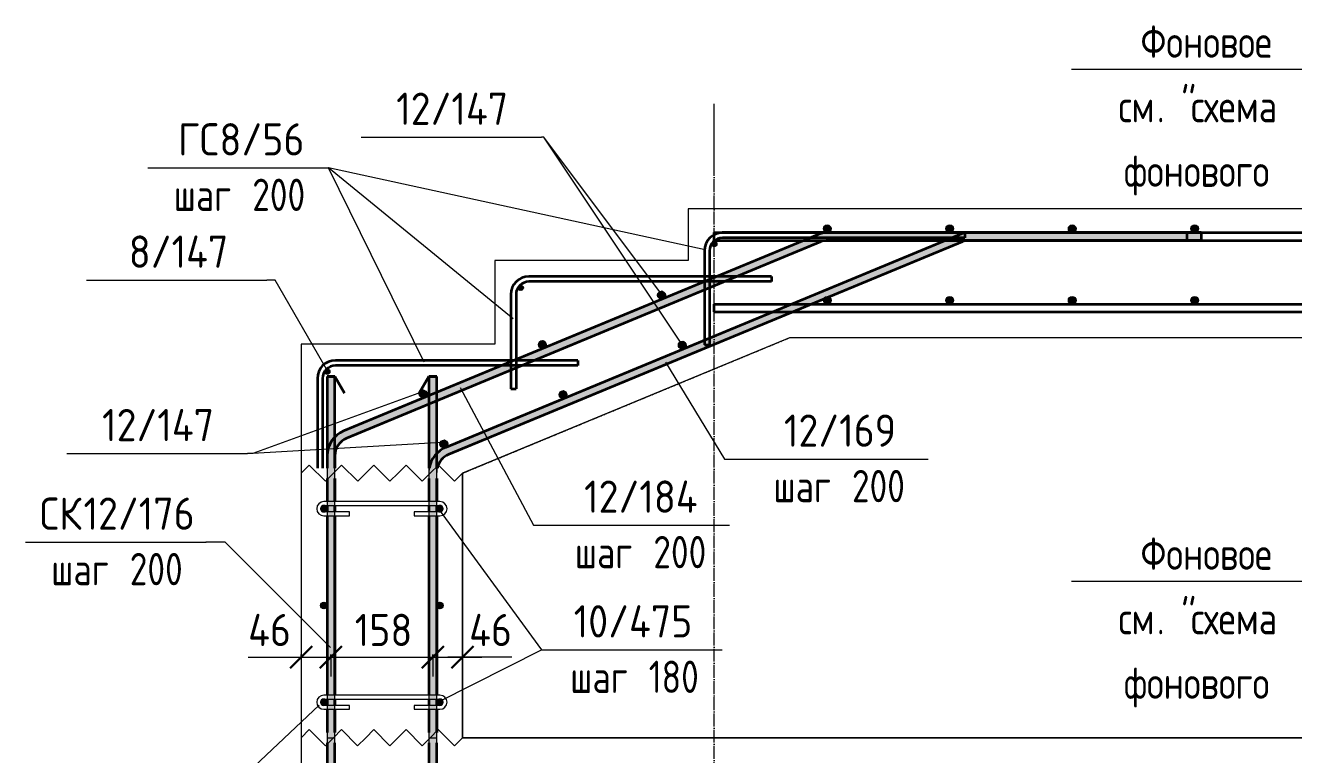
# Model space of a CAD drawing. Header units: millimetres. Extents: x 677 to 38046, y -1785 to 52249.
# Drawn here: x 17459 to 19425, y -916 to 214 of the extents above; entities that cross this region are included whole.
import ezdxf

# ---------------------------------------------------------------- set-up
doc = ezdxf.new("R2010")
doc.units = ezdxf.units.MM
doc.linetypes.add('01 Штриховая _2 мм_', pattern=[3, 2, -1])
doc.linetypes.add('02 Штрихпунктирная _20 мм_', pattern=[25, 20, -2.5, 0, -2.5])
for name, color, linetype, lineweight in [('AA_Dim', 7, 'Continuous', 9), ('AA_Dim-20', 7, 'Continuous', 9), ('AA_Linii', 7, 'Continuous', 9), ('AA_Oformlenie', 7, 'Continuous', 9), ('AA_Vinoska', 7, 'Continuous', 9), ('AF_Lestnica', 7, '01 Штриховая _2 мм_', 9), ('AF_Perekritie', 7, 'Continuous', 60), ('AF_Perekritie_Опалубка', 253, 'Continuous', 20), ('AF_Stena_Опалубка', 253, 'Continuous', 20), ('KR_Armatura', 7, 'Continuous', 20), ('KR_Armatura_Tonkie', 7, 'Continuous', 20), ('KR_Fundament', 7, 'Continuous', 20), ('Оси', 7, 'Continuous', 9)]:
    doc.layers.add(name, color=color, linetype=linetype, lineweight=lineweight)
doc.styles.add('GOST Common', font='GOST_Common.ttf', dxfattribs={"width": 0.85, "height": 50})
doc.styles.add('ISOCPEUR_5', font='isocpeur.TTF', dxfattribs={"width": 0.9, "height": 50})
doc.styles.add('ISOCPEUR_6', font='isocpeur.TTF', dxfattribs={"width": 0.8, "height": 50})
doc.dimstyles.new('00_Точн_3_знака__прозр__2', dxfattribs={"dimscale": 304.8, "dimtxt": 50.137748, "dimasz": 0.111549, "dimexe": 0.098425, "dimexo": 0.065617, "dimgap": 0.006562, "dimtad": 1, "dimdec": 3, "dimrnd": 0.001, "dimdsep": 46, "dimtxsty": 'ISOCPEUR_5', "dimblk1": 'OBLIQUE', "dimblk2": 'OBLIQUE', "dimsah": 1, "dimcen": 0.09, "dimdle": 0.098425, "dimazin": 0, "dimtfac": 1, "dimtdec": 4, "dimtix": 1, "dimtmove": 0, "dimatfit": 3, "dimfxl": 1, "dimtvp": 1, "dimtolj": 1, "dimtzin": 0, "dimlwd": 18, "dimlwe": 18, "dimarcsym": 2})
doc.dimstyles.new('00_Точн_3_знака__прозр__3', dxfattribs={"dimscale": 304.8, "dimtxt": 50.137748, "dimasz": 0.111549, "dimexe": 0.098425, "dimexo": 0.065617, "dimgap": 0.006562, "dimtad": 1, "dimdec": 3, "dimrnd": 0.001, "dimdsep": 46, "dimtxsty": 'ISOCPEUR_5', "dimblk1": 'OBLIQUE', "dimblk2": 'OBLIQUE', "dimsah": 1, "dimcen": 0.09, "dimdle": 0.098425, "dimazin": 0, "dimtfac": 1, "dimtdec": 4, "dimtix": 1, "dimtmove": 1, "dimatfit": 3, "dimfxl": 1, "dimtvp": 1, "dimtolj": 1, "dimtzin": 0, "dimlwd": 18, "dimlwe": 18, "dimarcsym": 2})

# ---------------------------------------------------------------- blocks, each defined once
blk = doc.blocks.new('Лестницы 1 - Лестницы 1-3665533-Сечение 5')
at = {"layer": 'AF_Lestnica', "lineweight": 20}
for p, q in [((2960.1, -150), (2660.1, -150)), ((2660.1, -150), (2660.1, -280)), ((2610.1, -480), (3117, -270)), ((2360.1, -280), (2360.1, -480)), ((2660.1, -280), (2360.1, -280))]:
    blk.add_line(p, q, dxfattribs=at)
blk = doc.blocks.new('Грунт - Грунт-3689481-Сечение 5')
at = {"layer": 'AF_Perekritie', "lineweight": 20}
for p, q in [((3117, -270), (2610.1, -480)), ((5510.1, -270), (3117, -270)), ((2610.1, -480), (2610.1, -890)), ((2610.1, -890), (5510.1, -890))]:
    blk.add_line(p, q, dxfattribs=at)
blk = doc.blocks.new('351_Ряд стержней П переменный шаг _НесАрм_РабПлоск_ - Тип 1-3832889-Сечение 5')
at = {"layer": 'KR_Armatura_Tonkie', "lineweight": 35}
for p, q in [((2400.1, -330), (2400.1, -472)), ((2412.1, -330), (2400.1, -330)), ((2400.1, -330), (2412.1, -330)), ((2412.1, -424.2), (2412.1, -330)), ((2412.1, -330), (2427.1, -356)), ((2558.1, -330), (2543.1, -356)), ((2558.1, -330), (2558.1, -359.7)), ((2558.1, -330), (2570.1, -330)), ((2570.1, -330), (2558.1, -330)), ((2570.1, -354.8), (2570.1, -330)), ((2558.1, -359.7), (2558.1, -372.7)), ((2558.1, -372.7), (2558.1, -472)), ((2570.1, -367.8), (2570.1, -354.8)), ((2570.1, -449.7), (2570.1, -367.8)), ((2412.1, -453.3), (2412.1, -424.2)), ((2570.1, -472), (2570.1, -449.7)), ((2412.1, -472), (2412.1, -453.3)), ((2400.1, -488), (2400.1, -524)), ((2412.1, -524), (2412.1, -488)), ((2558.1, -488), (2558.1, -524)), ((2570.1, -524), (2570.1, -488)), ((2400.1, -530), (2400.1, -540)), ((2412.1, -540), (2412.1, -530)), ((2558.1, -530), (2558.1, -540)), ((2570.1, -540), (2570.1, -530)), ((2400.1, -546), (2400.1, -824)), ((2412.1, -824), (2412.1, -546)), ((2558.1, -546), (2558.1, -824)), ((2570.1, -824), (2570.1, -546)), ((2400.1, -830), (2400.1, -840)), ((2412.1, -840), (2412.1, -830)), ((2558.1, -830), (2558.1, -840)), ((2570.1, -840), (2570.1, -830)), ((2400.1, -846), (2400.1, -882)), ((2412.1, -882), (2412.1, -846)), ((2558.1, -846), (2558.1, -882)), ((2570.1, -882), (2570.1, -846)), ((2400.1, -898), (2400.1, -1108)), ((2412.1, -942), (2412.1, -898)), ((2558.1, -898), (2558.1, -942)), ((2570.1, -942), (2570.1, -898)), ((2412.1, -954), (2412.1, -942)), ((2558.1, -942), (2558.1, -954)), ((2570.1, -954), (2570.1, -942)), ((2412.1, -1108), (2412.1, -954)), ((2558.1, -954), (2558.1, -1108)), ((2570.1, -1108), (2570.1, -954)), ((2528.1, -1138), (2442.1, -1138)), ((2442.1, -1150), (2528.1, -1150))]:
    blk.add_line(p, q, dxfattribs=at)
at = {"layer": 'KR_Armatura_Tonkie', "lineweight": 35, "flags": 128}
for points in [[(2400.1, -1108), (2402, -1120.7), (2407.7, -1132.2), (2413.3, -1138)], [(2442.1, -1138), (2431.4, -1136), (2422.1, -1130.4), (2415.5, -1121.9), (2412.3, -1111.5), (2412.1, -1108)], [(2558.1, -1108), (2556.1, -1118.7), (2550.5, -1127.9), (2542, -1134.6), (2531.6, -1137.8), (2528.1, -1138)], [(2556.7, -1138), (2561.5, -1133.4), (2567.6, -1122.1), (2570, -1109.5), (2570.1, -1108)], [(2413.3, -1138), (2416.6, -1141.4), (2427.9, -1147.5), (2440.5, -1150), (2442.1, -1150)], [(2528.1, -1150), (2540.7, -1148), (2552.3, -1142.3), (2556.7, -1138)]]:
    blk.add_lwpolyline(points, dxfattribs=at)
blk = doc.blocks.new('079_Шпилька _ЭлУзла_ - d8 А240-3827634-Сечение 5')
at = {"layer": 'AA_Oformlenie'}
for p, q in [((2575.1, -824), (2395.1, -824)), ((2395.1, -830), (2575.1, -830)), ((2435.1, -840), (2395.1, -840)), ((2435.1, -846), (2435.1, -840)), ((2575.1, -840), (2535.1, -840)), ((2535.1, -840), (2535.1, -846)), ((2395.1, -846), (2435.1, -846)), ((2535.1, -846), (2575.1, -846))]:
    blk.add_line(p, q, dxfattribs=at)
for centre, radius, start, end in [((2395.1, -835), 11, 90, 270), ((2575.1, -835), 11, 270, 90), ((2395.1, -835), 5, 90, 270), ((2575.1, -835), 5, 270, 90)]:
    blk.add_arc(centre, radius, start, end, dxfattribs=at)
blk = doc.blocks.new('079_Шпилька _ЭлУзла_ - d8 А240-V2-Сечение 5')
at = {"layer": 'AA_Oformlenie'}
for p, q in [((2575.1, -524), (2395.1, -524)), ((2395.1, -530), (2575.1, -530)), ((2435.1, -540), (2395.1, -540)), ((2395.1, -546), (2435.1, -546)), ((2435.1, -546), (2435.1, -540)), ((2575.1, -540), (2535.1, -540)), ((2535.1, -540), (2535.1, -546)), ((2535.1, -546), (2575.1, -546))]:
    blk.add_line(p, q, dxfattribs=at)
for centre, radius, start, end in [((2395.1, -535), 11, 90, 270), ((2395.1, -535), 5, 90, 270), ((2575.1, -535), 11, 270, 90), ((2575.1, -535), 5, 270, 90)]:
    blk.add_arc(centre, radius, start, end, dxfattribs=at)
blk = doc.blocks.new('Последовательность узлов - 3мм масшт20 маскировка-904226-Сечение 5')
at = {"layer": 'AA_Oformlenie'}
for p, q in [((2360.1, -480), (2372.6, -467.5)), ((2397.6, -492.5), (2372.6, -467.5)), ((2410.1, -480), (2422.6, -467.5)), ((2447.6, -492.5), (2422.6, -467.5)), ((2460.1, -480), (2472.6, -467.5)), ((2497.6, -492.5), (2472.6, -467.5)), ((2510.1, -480), (2522.6, -467.5)), ((2547.6, -492.5), (2522.6, -467.5)), ((2560.1, -480), (2572.6, -467.5)), ((2597.6, -492.5), (2572.6, -467.5)), ((2410.1, -480), (2397.6, -492.5)), ((2460.1, -480), (2447.6, -492.5)), ((2510.1, -480), (2497.6, -492.5)), ((2560.1, -480), (2547.6, -492.5)), ((2610.1, -480), (2597.6, -492.5))]:
    blk.add_line(p, q, dxfattribs=at)
blk = doc.blocks.new('042_М_Арматуры - Диам длина поз _ Шаг-2260295-Сечение 5')
at = {"layer": 'AA_Vinoska'}
blk.add_line((2122.3, -6.4), (2402.3, -6.4), dxfattribs=at)
blk = doc.blocks.new('DIMBLOCK79-Сечение 5')
at = {"layer": 'AA_Dim-20', "lineweight": 18}
for p, q in [((17803.9, -765.1), (17890.1, -765.1)), ((17856.3, -765.1), (17932.3, -765.1)), ((17886.3, -761.1), (17886.3, -795.1)), ((17886.3, -765.1), (17886.3, -761.1)), ((17890.1, -765.1), (17909.3, -765.1)), ((17932.3, -761.1), (17932.3, -795.1)), ((17932.3, -765.1), (17932.3, -761.1))]:
    blk.add_line(p, q, dxfattribs=at)
at = {"layer": 'AA_Dim-20', "lineweight": 30}
for p, q in [((17886.3, -765.1), (17869.3, -782.1)), ((17886.3, -765.1), (17903.3, -748.1)), ((17932.3, -765.1), (17915.3, -782.1)), ((17932.3, -765.1), (17949.3, -748.1))]:
    blk.add_line(p, q, dxfattribs=at)
at = {"layer": 'AA_Dim-20', "color": 0, "lineweight": 18, "insert": (17803.9, -698), "char_height": 50, "width": 79.464, "attachment_point": 1, "line_spacing_factor": 1.135194, "style": 'ISOCPEUR_5'}
blk.add_mtext('46', dxfattribs=at)
blk = doc.blocks.new('_Oblique')
at = {"color": 0, "linetype": 'ByBlock', "lineweight": -2}
blk.add_line((-0.5, -0.5), (0.5, 0.5), dxfattribs=at)
blk = doc.blocks.new('DIMBLOCK80-Сечение 5')
at = {"layer": 'AA_Dim-20', "lineweight": 30}
for p, q in [((17932.3, -765.1), (17915.3, -782.1)), ((17932.3, -765.1), (17949.3, -748.1)), ((18090.3, -765.1), (18073.3, -782.1)), ((18090.3, -765.1), (18107.3, -748.1))]:
    blk.add_line(p, q, dxfattribs=at)
at = {"layer": 'AA_Dim-20', "lineweight": 18}
for p, q in [((17932.3, -761.1), (17932.3, -795.1)), ((17932.3, -765.1), (17932.3, -761.1)), ((17932.3, -765.1), (18090.3, -765.1)), ((18090.3, -761.1), (18090.3, -795.1)), ((18090.3, -765.1), (18090.3, -761.1))]:
    blk.add_line(p, q, dxfattribs=at)
at = {"layer": 'AA_Dim-20', "color": 0, "lineweight": 18, "insert": (17969.2, -698), "char_height": 50, "width": 101.032, "attachment_point": 1, "line_spacing_factor": 1.135194, "style": 'ISOCPEUR_5'}
blk.add_mtext('158', dxfattribs=at)
blk = doc.blocks.new('DIMBLOCK81-Сечение 5')
at = {"layer": 'AA_Dim-20', "lineweight": 30}
for p, q in [((18090.3, -765.1), (18073.3, -782.1)), ((18090.3, -765.1), (18107.3, -748.1)), ((18136.3, -765.1), (18119.3, -782.1)), ((18136.3, -765.1), (18153.3, -748.1))]:
    blk.add_line(p, q, dxfattribs=at)
at = {"layer": 'AA_Dim-20', "lineweight": 18}
for p, q in [((18090.3, -761.1), (18090.3, -795.1)), ((18090.3, -765.1), (18090.3, -761.1)), ((18090.3, -765.1), (18166.3, -765.1)), ((18126.5, -765.1), (18113.3, -765.1)), ((18212.7, -765.1), (18126.5, -765.1)), ((18136.3, -761.1), (18136.3, -795.1)), ((18136.3, -765.1), (18136.3, -761.1))]:
    blk.add_line(p, q, dxfattribs=at)
at = {"layer": 'AA_Dim-20', "color": 0, "lineweight": 18, "insert": (18146.5, -698), "char_height": 50, "width": 79.464, "attachment_point": 1, "line_spacing_factor": 1.135194, "style": 'ISOCPEUR_5'}
blk.add_mtext('46', dxfattribs=at)
blk = doc.blocks.new('010_Текст с выноской - Текст 3 строки-3864991-Сечение 5')
at = {"layer": 'AA_Vinoska'}
blk.add_line((3554, 146.4), (4354, 146.4), dxfattribs=at)

msp = doc.modelspace()

# ---------------------------------------------------------------- hatches: boundary and pattern name
at = {"layer": 'AA_Oformlenie'}
h = msp.add_hatch(color=250, dxfattribs=at)
h.paths.add_polyline_path([(18096.2905, -478.7302), (18097.1194, -471.7268), (18099.5603, -465.1105), (18103.4783, -459.2467), (18108.6569, -454.4597), (18114.81, -451.0138), (18916.7451, -119), (19281.5686, -119), (19281.5686, -107), (18700.1392, -107.2255), (18693.8296, -108.01), (18686.7543, -110.1971), (18216.4584, -305), (18247.8159, -305), (18696.0667, -119.5764), (18697.1034, -119.299), (18702.4291, -119), (18885.0047, -119), (18110.2178, -439.9561), (18101.6035, -444.8286), (18096.2905, -449.7399), (18096.2905, -472)])
h.paths.add_polyline_path([(17938.2905, -453.255), (17939.1194, -446.2516), (17941.5603, -439.6353), (17945.4783, -433.7715), (17950.6569, -428.9845), (17956.81, -425.5386), (18084.2905, -372.7344), (18084.2905, -359.7457), (17950.6569, -415.3469), (17943.6035, -419.3315), (17938.2905, -424.2428), (17938.2905, -446.2516)])
h.paths.add_polyline_path([(18096.2905, -367.7639), (18228.5022, -313), (18197.1447, -313), (18096.2905, -354.7752), (18096.2905, -365.2832)])
h = msp.add_hatch(color=8, dxfattribs=at)
h.paths.add_polyline_path([(18065.1257, -1148.5673), (18075.2667, -1144.3667), (18084.2905, -1137.2735), (18090.6572, -1128.9762), (18094.8578, -1118.8352), (18096.2905, -1107.9525), (18096.2905, -330), (18084.2905, -330), (18084.2905, -1108), (18083.2683, -1115.7646), (18080.2713, -1123), (18075.2667, -1129.395), (18069.2905, -1133.9808), (18062.0551, -1136.9778), (18054.2905, -1138), (18063.8828, -1138), (18065.1257, -1138.6951), (18065.1257, -1144.3667)])
h.paths.add_polyline_path([(17960.5259, -1138), (17968.275, -1137.998), (17960.5259, -1136.9778), (17953.2905, -1133.9808), (17946.9196, -1129.0077), (17942.3097, -1123), (17939.3127, -1115.7646), (17938.2905, -1107.9697), (17938.2905, -954), (17926.2905, -954), (17926.297, -1108.0194), (17927.7387, -1118.8869), (17932.0967, -1129.2132), (17939.0054, -1138), (17960.254, -1138)])
h.paths.add_polyline_path([(17936.2905, -942), (17938.2905, -942), (17938.2905, -330), (17926.2905, -330), (17926.2905, -942), (17928.8505, -942)])
at = {"layer": 'KR_Armatura'}
h = msp.add_hatch(color=256, dxfattribs=at)
edge = h.paths.add_edge_path()
edge.add_arc((18701.7905, -101), 6, 0, 360)
for points in [[(18698.7905, -106.1962), (18704.7905, -106.1962), (18707.7905, -101), (18704.7905, -95.8038), (18698.7905, -95.8038), (18695.7905, -101)], [(18888.6655, -106.1962), (18894.6655, -106.1962), (18897.6655, -101), (18894.6655, -95.8038), (18888.6655, -95.8038), (18885.6655, -101)], [(19078.5405, -106.1962), (19084.5405, -106.1962), (19087.5405, -101), (19084.5405, -95.8038), (19078.5405, -95.8038), (19075.5405, -101)], [(19268.4155, -106.1962), (19274.4155, -106.1962), (19277.4155, -101), (19274.4155, -95.8038), (19268.4155, -95.8038), (19265.4155, -101)], [(18524.5891, -127.9639), (18529.2769, -127.595), (18530.3746, -123.0226), (18526.3653, -120.5657), (18522.7896, -123.6196)], [(18224.5891, -195.9639), (18229.2769, -195.595), (18230.3746, -191.0226), (18226.3653, -188.5657), (18222.7896, -191.6196)], [(18444.0061, -209.881), (18449.5494, -207.5849), (18450.3325, -201.6362), (18445.5724, -197.9836), (18440.0291, -200.2797), (18439.246, -206.2284)], [(18698.7905, -217.1962), (18704.7905, -217.1962), (18707.7905, -212), (18704.7905, -206.8038), (18698.7905, -206.8038), (18695.7905, -212)], [(18888.6655, -217.1962), (18894.6655, -217.1962), (18897.6655, -212), (18894.6655, -206.8038), (18888.6655, -206.8038), (18885.6655, -212)], [(19078.5405, -217.1962), (19084.5405, -217.1962), (19087.5405, -212), (19084.5405, -206.8038), (19078.5405, -206.8038), (19075.5405, -212)], [(19268.4155, -217.1962), (19274.4155, -217.1962), (19277.4155, -212), (19274.4155, -206.8038), (19268.4155, -206.8038), (19265.4155, -212)], [(18259.2302, -286.4177), (18264.7735, -284.1216), (18265.5566, -278.1729), (18260.7965, -274.5203), (18255.2532, -276.8164), (18254.4701, -282.7651)], [(18476.1515, -287.4869), (18481.6948, -285.1908), (18482.478, -279.2421), (18477.7178, -275.5895), (18472.1746, -277.8856), (18471.3914, -283.8343)], [(17924.5891, -325.9639), (17929.2769, -325.595), (17930.3746, -321.0226), (17926.3653, -318.5657), (17922.7896, -321.6196)], [(18074.4543, -362.9543), (18079.9976, -360.6582), (18080.7807, -354.7096), (18076.0206, -351.057), (18070.4773, -353.3531), (18069.6942, -359.3018)], [(18291.3756, -364.0235), (18296.9189, -361.7274), (18297.702, -355.7788), (18292.9419, -352.1262), (18287.3986, -354.4223), (18286.6155, -360.371)], [(18106.5997, -440.5602), (18112.143, -438.2641), (18112.9261, -432.3155), (18108.166, -428.6629), (18102.6227, -430.959), (18101.8396, -436.9077)], [(17922.8356, -539.7553), (17926.2905, -535), (17922.8356, -530.2447), (17917.2454, -532.1285), (17917.3144, -537.9613), (17922.4233, -539.6213)], [(18102.7955, -539.7423), (18102.8664, -539.7129), (18106.2905, -535), (18102.7955, -530.2577), (18097.2454, -532.0611), (18097.2454, -537.9389), (18102.5846, -539.6737)], [(17922.8356, -689.7553), (17926.2905, -685), (17922.8356, -680.2447), (17917.2454, -682.0611), (17917.2454, -687.9389)], [(18102.8356, -689.7553), (18106.2905, -685), (18102.8356, -680.2447), (18097.2454, -682.0611), (18097.2454, -687.9389)], [(17922.8356, -839.7553), (17926.2905, -835), (17922.8356, -830.2447), (17917.2454, -832.1285), (17917.3144, -837.9613), (17921.5271, -839.3301)], [(18102.7955, -839.7423), (18102.8664, -839.7129), (18106.2905, -835), (18102.7955, -830.2577), (18097.2454, -832.0611), (18097.2454, -837.9389), (18102.5846, -839.6737)]]:
    msp.add_hatch(color=256, dxfattribs=at).paths.add_polyline_path(points)
h = msp.add_hatch(color=256, dxfattribs=at)
edge = h.paths.add_edge_path()
edge.add_arc((18891.6655, -101), 6, 0, 360)
h = msp.add_hatch(color=256, dxfattribs=at)
edge = h.paths.add_edge_path()
edge.add_arc((19081.5405, -101), 6, 0, 360)
h = msp.add_hatch(color=256, dxfattribs=at)
edge = h.paths.add_edge_path()
edge.add_arc((19271.4155, -101), 6, 0, 360)
h = msp.add_hatch(color=256, dxfattribs=at)
edge = h.paths.add_edge_path()
edge.add_arc((18526.6791, -124.5534), 4, 0, 360)
h = msp.add_hatch(color=256, dxfattribs=at)
edge = h.paths.add_edge_path()
edge.add_arc((18226.6791, -192.5534), 4, 0, 360)
h = msp.add_hatch(color=256, dxfattribs=at)
edge = h.paths.add_edge_path()
edge.add_arc((18444.7893, -203.9323), 6, 0, 360)
h = msp.add_hatch(color=256, dxfattribs=at)
edge = h.paths.add_edge_path()
edge.add_arc((18701.7905, -212), 6, 0, 360)
h = msp.add_hatch(color=256, dxfattribs=at)
edge = h.paths.add_edge_path()
edge.add_arc((18891.6655, -212), 6, 0, 360)
h = msp.add_hatch(color=256, dxfattribs=at)
edge = h.paths.add_edge_path()
edge.add_arc((19081.5405, -212), 6, 0, 360)
h = msp.add_hatch(color=256, dxfattribs=at)
edge = h.paths.add_edge_path()
edge.add_arc((19271.4155, -212), 6, 0, 360)
h = msp.add_hatch(color=256, dxfattribs=at)
edge = h.paths.add_edge_path()
edge.add_arc((18260.0134, -280.469), 6, 0, 360)
h = msp.add_hatch(color=256, dxfattribs=at)
edge = h.paths.add_edge_path()
edge.add_arc((18476.9347, -281.5382), 6, 0, 360)
h = msp.add_hatch(color=256, dxfattribs=at)
edge = h.paths.add_edge_path()
edge.add_arc((17926.6791, -322.5534), 4, 0, 360)
h = msp.add_hatch(color=256, dxfattribs=at)
edge = h.paths.add_edge_path()
edge.add_arc((18075.2375, -357.0057), 6, 0, 360)
h = msp.add_hatch(color=256, dxfattribs=at)
edge = h.paths.add_edge_path()
edge.add_arc((18292.1588, -358.0749), 6, 0, 360)
h = msp.add_hatch(color=256, dxfattribs=at)
edge = h.paths.add_edge_path()
edge.add_arc((18107.3829, -434.6116), 6, 0, 360)
h = msp.add_hatch(color=256, dxfattribs=at)
edge = h.paths.add_edge_path()
edge.add_arc((17921.2905, -535), 5, 360, 503.1119667)
edge.add_line((17917.2914, -531.9987), (17921.2905, -535))
edge.add_line((17921.2905, -535), (17926.2905, -535))
h = msp.add_hatch(color=256, dxfattribs=at)
edge = h.paths.add_edge_path()
edge.add_arc((18101.2905, -535), 5, 72.5160871, 287.4839129)
edge.add_line((18102.7927, -539.769), (18101.2905, -535))
edge.add_line((18101.2905, -535), (18102.7927, -530.231))
h = msp.add_hatch(color=256, dxfattribs=at)
edge = h.paths.add_edge_path()
edge.add_arc((18101.2905, -535), 5, 360, 431.3585212)
edge.add_line((18102.8887, -530.2623), (18101.2905, -535))
edge.add_line((18101.2905, -535), (18106.2905, -535))
h = msp.add_hatch(color=256, dxfattribs=at)
edge = h.paths.add_edge_path()
edge.add_arc((17921.2905, -535), 5, 144.8262475, 215.1737525)
edge.add_line((17917.2034, -537.8803), (17921.2905, -535))
edge.add_line((17921.2905, -535), (17917.2034, -532.1197))
h = msp.add_hatch(color=256, dxfattribs=at)
edge = h.paths.add_edge_path()
edge.add_arc((17921.2905, -535), 5, 216.8880333, 360)
edge.add_line((17926.2905, -535), (17921.2905, -535))
edge.add_line((17921.2905, -535), (17917.2914, -538.0013))
h = msp.add_hatch(color=256, dxfattribs=at)
edge = h.paths.add_edge_path()
edge.add_arc((18101.2905, -535), 5, 288.6414788, 360)
edge.add_line((18106.2905, -535), (18101.2905, -535))
edge.add_line((18101.2905, -535), (18102.8887, -539.7377))
h = msp.add_hatch(color=256, dxfattribs=at)
edge = h.paths.add_edge_path()
edge.add_arc((17921.2905, -685), 5, 0, 360)
h = msp.add_hatch(color=256, dxfattribs=at)
edge = h.paths.add_edge_path()
edge.add_arc((18101.2905, -685), 5, 0, 360)
h = msp.add_hatch(color=256, dxfattribs=at)
edge = h.paths.add_edge_path()
edge.add_arc((17921.2905, -835), 5, 144.8262475, 215.1737525)
edge.add_line((17917.2034, -837.8803), (17921.2905, -835))
edge.add_line((17921.2905, -835), (17917.2034, -832.1197))
h = msp.add_hatch(color=256, dxfattribs=at)
edge = h.paths.add_edge_path()
edge.add_arc((17921.2905, -835), 5, 0, 143.1119667)
edge.add_line((17917.2914, -831.9987), (17921.2905, -835))
edge.add_line((17921.2905, -835), (17926.2905, -835))
h = msp.add_hatch(color=256, dxfattribs=at)
edge = h.paths.add_edge_path()
edge.add_arc((17921.2905, -835), 5, 216.8880333, 360)
edge.add_line((17926.2905, -835), (17921.2905, -835))
edge.add_line((17921.2905, -835), (17917.2914, -838.0013))
h = msp.add_hatch(color=256, dxfattribs=at)
edge = h.paths.add_edge_path()
edge.add_arc((18101.2905, -835), 5, 72.5160871, 287.4839129)
edge.add_line((18102.7927, -839.769), (18101.2905, -835))
edge.add_line((18101.2905, -835), (18102.7927, -830.231))
h = msp.add_hatch(color=256, dxfattribs=at)
edge = h.paths.add_edge_path()
edge.add_arc((18101.2905, -835), 5, 0, 71.3585212)
edge.add_line((18102.8887, -830.2623), (18101.2905, -835))
edge.add_line((18101.2905, -835), (18106.2905, -835))
h = msp.add_hatch(color=256, dxfattribs=at)
edge = h.paths.add_edge_path()
edge.add_arc((18101.2905, -835), 5, 288.6414788, 360)
edge.add_line((18106.2905, -835), (18101.2905, -835))
edge.add_line((18101.2905, -835), (18102.8887, -839.7377))

# ---------------------------------------------------------------- linework, layer by layer
at = {"layer": 'AA_Linii', "lineweight": 20}
for p, q in [((18486.2905, -70), (18486.2905, -150)), ((18486.2905, -150), (18186.2905, -150)), ((18186.2905, -150), (18186.2905, -280)), ((18186.2905, -280), (17886.2905, -280)), ((17886.2905, -280), (17886.2905, -480))]:
    msp.add_line(p, q, dxfattribs=at)
at = {"layer": 'AA_Linii'}
for p, q in [((18687.1218, -110.0448), (17952.3598, -414.3932)), ((19281.5686, -107), (18702.4291, -107)), ((19281.5686, -119), (19281.5686, -107)), ((17956.81, -425.5386), (18693.8296, -120.2551)), ((18885.0047, -119), (18110.416, -439.8452)), ((18114.81, -451.0138), (18916.3622, -119)), ((18700.1392, -119), (18885.0047, -119)), ((18916.3622, -119), (19281.5686, -119)), ((17938.2905, -330), (17926.2905, -330)), ((17926.2905, -330), (17926.2905, -1107.9697)), ((17938.2905, -1108), (17938.2905, -330)), ((18096.2905, -330), (18084.2905, -330)), ((18084.2905, -330), (18084.2905, -1108)), ((18096.2905, -1107.9525), (18096.2905, -330)), ((17926.2905, -453.4087), (17926.2905, -890)), ((17938.2905, -890), (17938.2905, -453.255)), ((18084.2905, -478.9447), (18084.2905, -890)), ((18096.2905, -890), (18096.2905, -478.7302)), ((17926.2905, -890), (17938.2905, -890)), ((18084.2905, -890), (18096.2905, -890))]:
    msp.add_line(p, q, dxfattribs=at)
for centre, radius, start, end in [((18702.4291, -147), 40, 90, 112.5), ((18700.1392, -135.4878), 16.4878, 90, 112.5), ((17968.5205, -453.4087), 42.23, 112.5, 180), ((17968.2905, -453.255), 30, 112.5, 180), ((18126.6115, -478.9447), 42.321, 112.5, 180), ((18126.2905, -478.7302), 30, 112.5, 180)]:
    msp.add_arc(centre, radius, start, end, dxfattribs=at)
at = {"layer": 'AA_Vinoska'}
for p, q in [((18262.6018, 41.064), (18258.9595, 41.064)), ((18262.6018, 41.064), (18258.9595, 41.064)), ((18443.0214, -200.0838), (18262.6018, 41.064)), ((18478.2667, -282.7954), (18262.6018, 41.064)), ((18512.4825, -133.5322), (17928.4796, -6.3956)), ((18214.6842, -240.4277), (17928.4796, -6.3956)), ((18077.1058, -307.5525), (17928.4796, -6.3956)), ((17845.7631, -180.4922), (17833.1186, -180.4922)), ((17927.154, -321.3857), (17845.7631, -180.4922)), ((18450.982, -307.5525), (18542.6096, -457.9317)), ((18132.6879, -347.1819), (18246.542, -560.2889)), ((18072.9371, -354.2756), (17811.1757, -449.3358)), ((18104.384, -432.5551), (17811.1757, -449.3358)), ((17811.1757, -449.3358), (17803.0342, -449.3358)), ((17811.1757, -449.3358), (17803.0342, -449.3358)), ((18542.6096, -457.9317), (18578.2572, -457.9317)), ((18100.0035, -536.6893), (18258.9595, -753.6103)), ((18246.542, -560.2889), (18270.307, -560.2889)), ((17768.2756, -586.6355), (17738.5862, -586.6355)), ((17931.5675, -749.9273), (17768.2756, -586.6355)), ((18100.0035, -833.7637), (18258.9595, -753.6103)), ((17914.0139, -839.7646), (17734.7523, -1008.4595))]:
    msp.add_line(p, q, dxfattribs=at)
at = {"layer": 'AF_Perekritie_Опалубка'}
msp.add_line((21036.2905, -70), (18486.2905, -70), dxfattribs=at)
at = {"layer": 'AF_Stena_Опалубка'}
for p, q in [((17886.2905, -480), (17886.2905, -890)), ((18136.2905, -890), (18136.2905, -480))]:
    msp.add_line(p, q, dxfattribs=at)
at = {"layer": 'KR_Armatura'}
for p, q in [((18698.7905, -95.8038), (18695.7905, -101)), ((18704.7905, -95.8038), (18698.7905, -95.8038)), ((18707.7905, -101), (18704.7905, -95.8038)), ((18888.6655, -95.8038), (18885.6655, -101)), ((18894.6655, -95.8038), (18888.6655, -95.8038)), ((18897.6655, -101), (18894.6655, -95.8038)), ((19078.5405, -95.8038), (19075.5405, -101)), ((19084.5405, -95.8038), (19078.5405, -95.8038)), ((19087.5405, -101), (19084.5405, -95.8038)), ((19268.4155, -95.8038), (19265.4155, -101)), ((19274.4155, -95.8038), (19268.4155, -95.8038)), ((19277.4155, -101), (19274.4155, -95.8038)), ((18695.7905, -101), (18698.7905, -106.1962)), ((18698.7905, -106.1962), (18704.7905, -106.1962)), ((18704.7905, -106.1962), (18707.7905, -101)), ((18885.6655, -101), (18888.6655, -106.1962)), ((18888.6655, -106.1962), (18894.6655, -106.1962)), ((18894.6655, -106.1962), (18897.6655, -101)), ((19075.5405, -101), (19078.5405, -106.1962)), ((19078.5405, -106.1962), (19084.5405, -106.1962)), ((19084.5405, -106.1962), (19087.5405, -101)), ((19265.4155, -101), (19268.4155, -106.1962)), ((19268.4155, -106.1962), (19274.4155, -106.1962)), ((19274.4155, -106.1962), (19277.4155, -101)), ((18526.3653, -120.5657), (18522.7896, -123.6196)), ((18522.7896, -123.6196), (18524.5891, -127.9639)), ((18524.5891, -127.9639), (18529.2769, -127.595)), ((18530.3746, -123.0226), (18526.3653, -120.5657)), ((18529.2769, -127.595), (18530.3746, -123.0226)), ((18226.3653, -188.5657), (18222.7896, -191.6196)), ((18222.7896, -191.6196), (18224.5891, -195.9639)), ((18224.5891, -195.9639), (18229.2769, -195.595)), ((18230.3746, -191.0226), (18226.3653, -188.5657)), ((18229.2769, -195.595), (18230.3746, -191.0226)), ((18440.0291, -200.2797), (18439.246, -206.2284)), ((18439.246, -206.2284), (18444.0061, -209.881)), ((18445.5724, -197.9836), (18440.0291, -200.2797)), ((18444.0061, -209.881), (18449.5494, -207.5849)), ((18450.3325, -201.6362), (18445.5724, -197.9836)), ((18449.5494, -207.5849), (18450.3325, -201.6362)), ((18698.7905, -206.8038), (18695.7905, -212)), ((18695.7905, -212), (18698.7905, -217.1962)), ((18704.7905, -206.8038), (18698.7905, -206.8038)), ((18707.7905, -212), (18704.7905, -206.8038)), ((18704.7905, -217.1962), (18707.7905, -212)), ((18888.6655, -206.8038), (18885.6655, -212)), ((18885.6655, -212), (18888.6655, -217.1962)), ((18894.6655, -206.8038), (18888.6655, -206.8038)), ((18897.6655, -212), (18894.6655, -206.8038)), ((18894.6655, -217.1962), (18897.6655, -212)), ((19078.5405, -206.8038), (19075.5405, -212)), ((19075.5405, -212), (19078.5405, -217.1962)), ((19084.5405, -206.8038), (19078.5405, -206.8038)), ((19087.5405, -212), (19084.5405, -206.8038)), ((19084.5405, -217.1962), (19087.5405, -212)), ((19268.4155, -206.8038), (19265.4155, -212)), ((19265.4155, -212), (19268.4155, -217.1962)), ((19274.4155, -206.8038), (19268.4155, -206.8038)), ((19277.4155, -212), (19274.4155, -206.8038)), ((19274.4155, -217.1962), (19277.4155, -212)), ((18698.7905, -217.1962), (18704.7905, -217.1962)), ((18888.6655, -217.1962), (18894.6655, -217.1962)), ((19078.5405, -217.1962), (19084.5405, -217.1962)), ((19268.4155, -217.1962), (19274.4155, -217.1962)), ((18260.7965, -274.5203), (18255.2532, -276.8164)), ((18265.5566, -278.1729), (18260.7965, -274.5203)), ((18255.2532, -276.8164), (18254.4701, -282.7651)), ((18254.4701, -282.7651), (18259.2302, -286.4177)), ((18259.2302, -286.4177), (18264.7735, -284.1216)), ((18264.7735, -284.1216), (18265.5566, -278.1729)), ((18472.1746, -277.8856), (18471.3914, -283.8343)), ((18471.3914, -283.8343), (18476.1515, -287.4869)), ((18477.7178, -275.5895), (18472.1746, -277.8856)), ((18476.1515, -287.4869), (18481.6948, -285.1908)), ((18482.478, -279.2421), (18477.7178, -275.5895)), ((18481.6948, -285.1908), (18482.478, -279.2421)), ((17926.3653, -318.5657), (17922.7896, -321.6196)), ((17922.7896, -321.6196), (17924.5891, -325.9639)), ((17924.5891, -325.9639), (17929.2769, -325.595)), ((17930.3746, -321.0226), (17926.3653, -318.5657)), ((17929.2769, -325.595), (17930.3746, -321.0226)), ((18070.4773, -353.3531), (18069.6942, -359.3018)), ((18076.0206, -351.057), (18070.4773, -353.3531)), ((18080.7807, -354.7096), (18076.0206, -351.057)), ((18292.9419, -352.1262), (18287.3986, -354.4223)), ((18297.702, -355.7788), (18292.9419, -352.1262)), ((18069.6942, -359.3018), (18074.4543, -362.9543)), ((18074.4543, -362.9543), (18079.9976, -360.6582)), ((18079.9976, -360.6582), (18080.7807, -354.7096)), ((18287.3986, -354.4223), (18286.6155, -360.371)), ((18286.6155, -360.371), (18291.3756, -364.0235)), ((18291.3756, -364.0235), (18296.9189, -361.7274)), ((18296.9189, -361.7274), (18297.702, -355.7788)), ((18102.6227, -430.959), (18101.8396, -436.9077)), ((18108.166, -428.6629), (18102.6227, -430.959)), ((18112.9261, -432.3155), (18108.166, -428.6629)), ((18112.143, -438.2641), (18112.9261, -432.3155)), ((18101.8396, -436.9077), (18106.5997, -440.5602)), ((18106.5997, -440.5602), (18112.143, -438.2641)), ((17922.8356, -530.2447), (17917.2454, -532.1285)), ((17926.2905, -535), (17922.8356, -530.2447)), ((18102.7955, -530.2577), (18097.2454, -532.0611)), ((18101.2905, -535), (18102.7927, -530.231)), ((18102.8887, -530.2623), (18101.2905, -535)), ((18106.2905, -535), (18102.7955, -530.2577)), ((17921.2905, -535), (17917.2034, -532.1197)), ((17917.2034, -537.8803), (17921.2905, -535)), ((17917.2454, -532.1285), (17917.3144, -537.9613)), ((17917.2914, -531.9987), (17921.2905, -535)), ((17921.2905, -535), (17917.2914, -538.0013)), ((17917.3144, -537.9613), (17922.4233, -539.6213)), ((17921.2905, -535), (17926.2905, -535)), ((17926.2905, -535), (17921.2905, -535)), ((17922.4233, -539.6213), (17922.8356, -539.7553)), ((17922.8356, -539.7553), (17926.2905, -535)), ((18097.2454, -532.0611), (18097.2454, -537.9389)), ((18097.2454, -537.9389), (18102.5846, -539.6737)), ((18101.2905, -535), (18106.2905, -535)), ((18102.7927, -539.769), (18101.2905, -535)), ((18106.2905, -535), (18101.2905, -535)), ((18101.2905, -535), (18102.8887, -539.7377)), ((18102.5846, -539.6737), (18102.7955, -539.7423)), ((18102.7955, -539.7423), (18102.8664, -539.7129)), ((18102.8664, -539.7129), (18106.2905, -535)), ((17922.8356, -680.2447), (17917.2454, -682.0611)), ((17917.2454, -682.0611), (17917.2454, -687.9389)), ((17917.2454, -687.9389), (17922.8356, -689.7553)), ((17926.2905, -685), (17922.8356, -680.2447)), ((17922.8356, -689.7553), (17926.2905, -685)), ((18102.8356, -680.2447), (18097.2454, -682.0611)), ((18097.2454, -682.0611), (18097.2454, -687.9389)), ((18097.2454, -687.9389), (18102.8356, -689.7553)), ((18106.2905, -685), (18102.8356, -680.2447)), ((18102.8356, -689.7553), (18106.2905, -685)), ((17921.2905, -835), (17917.2034, -832.1197)), ((17917.2034, -837.8803), (17921.2905, -835)), ((17922.8356, -830.2447), (17917.2454, -832.1285)), ((17917.2454, -832.1285), (17917.3144, -837.9613)), ((17917.2914, -831.9987), (17921.2905, -835)), ((17921.2905, -835), (17917.2914, -838.0013)), ((17917.3144, -837.9613), (17921.5271, -839.3301)), ((17921.2905, -835), (17926.2905, -835)), ((17926.2905, -835), (17921.2905, -835)), ((17921.5271, -839.3301), (17922.8356, -839.7553)), ((17926.2905, -835), (17922.8356, -830.2447)), ((17922.8356, -839.7553), (17926.2905, -835)), ((18102.7955, -830.2577), (18097.2454, -832.0611)), ((18097.2454, -832.0611), (18097.2454, -837.9389)), ((18097.2454, -837.9389), (18102.5846, -839.6737)), ((18101.2905, -835), (18102.7927, -830.231)), ((18102.8887, -830.2623), (18101.2905, -835)), ((18101.2905, -835), (18106.2905, -835)), ((18102.7927, -839.769), (18101.2905, -835)), ((18106.2905, -835), (18101.2905, -835)), ((18101.2905, -835), (18102.8887, -839.7377)), ((18102.5846, -839.6737), (18102.7955, -839.7423)), ((18106.2905, -835), (18102.7955, -830.2577)), ((18102.7955, -839.7423), (18102.8664, -839.7129)), ((18102.8664, -839.7129), (18106.2905, -835))]:
    msp.add_line(p, q, dxfattribs=at)
for centre, radius in [((18701.7905, -101), 6), ((18891.6655, -101), 6), ((19081.5405, -101), 6), ((19271.4155, -101), 6), ((18526.6791, -124.5534), 4), ((18226.6791, -192.5534), 4), ((18444.7893, -203.9323), 6), ((18701.7905, -212), 6), ((18891.6655, -212), 6), ((19081.5405, -212), 6), ((19271.4155, -212), 6), ((18260.0134, -280.469), 6), ((18476.9347, -281.5382), 6), ((17926.6791, -322.5534), 4), ((18075.2375, -357.0057), 6), ((18292.1588, -358.0749), 6), ((18107.3829, -434.6116), 6), ((17921.2905, -685), 5), ((18101.2905, -685), 5)]:
    msp.add_circle(centre, radius, dxfattribs=at)
for centre, start, end in [((17921.2905, -535), 360, 143.1119667), ((18101.2905, -535), 72.5160871, 287.4839129), ((18101.2905, -535), 360, 71.3585212), ((17921.2905, -535), 144.8262475, 215.1737525), ((17921.2905, -535), 216.8880333, 360), ((18101.2905, -535), 288.6414788, 360), ((17921.2905, -835), 144.8262475, 215.1737525), ((17921.2905, -835), 0, 143.1119667), ((17921.2905, -835), 216.8880333, 360), ((18101.2905, -835), 72.5160871, 287.4839129), ((18101.2905, -835), 0, 71.3585212), ((18101.2905, -835), 288.6414788, 360)]:
    msp.add_arc(centre, 5, start, end, dxfattribs=at)
at = {"layer": 'KR_Armatura_Tonkie', "lineweight": 35}
for p, q in [((18686.7543, -110.1971), (17952.2178, -414.452)), ((18906.2568, -110.1971), (18110.2178, -439.9272)), ((18526.2905, -107), (20996.2905, -107)), ((18526.2905, -119), (18526.2905, -107)), ((18915.2905, -107), (18539.2905, -107)), ((18915.2905, -115), (18539.2905, -115)), ((19259.4529, -107), (18702.827, -107)), ((18915.2905, -107), (18915.2905, -115)), ((19281.5686, -107), (18922.3296, -107)), ((19259.4529, -107), (19259.4529, -119)), ((19281.5686, -107), (19281.5686, -119)), ((18691.3465, -121.2836), (17956.81, -425.5386)), ((18910.849, -121.2836), (18114.81, -451.0138)), ((18511.2905, -135), (18511.2905, -281)), ((18519.2905, -135), (18519.2905, -281)), ((18526.2905, -119), (20996.2905, -119)), ((19259.4529, -119), (18702.827, -119)), ((19281.5686, -119), (18922.3296, -119)), ((18615.2905, -175), (18239.2905, -175)), ((18615.2905, -175), (18615.2905, -183)), ((18615.2905, -183), (18239.2905, -183)), ((18211.2905, -203), (18211.2905, -349)), ((18219.2905, -203), (18219.2905, -349)), ((18526.2905, -218), (20996.2905, -218)), ((18526.2905, -230), (18526.2905, -218)), ((18526.2905, -230), (20996.2905, -230)), ((18511.2905, -281), (18519.2905, -281)), ((18315.2905, -305), (17939.2905, -305)), ((18315.2905, -313), (17939.2905, -313)), ((18315.2905, -305), (18315.2905, -313)), ((17911.2905, -333), (17911.2905, -472)), ((17919.2905, -333), (17919.2905, -472)), ((18211.2905, -349), (18219.2905, -349)), ((17926.2905, -453.255), (17926.2905, -472)), ((17938.2905, -453.255), (17938.2905, -472)), ((17926.2905, -488), (17926.2905, -524)), ((17938.2905, -488), (17938.2905, -524)), ((18084.2905, -488), (18084.2905, -524)), ((18096.2905, -488), (18096.2905, -524)), ((17926.2905, -530), (17926.2905, -540)), ((17938.2905, -530), (17938.2905, -540)), ((18084.2905, -530), (18084.2905, -540)), ((18096.2905, -530), (18096.2905, -540)), ((17926.2905, -546), (17926.2905, -824)), ((17938.2905, -546), (17938.2905, -824)), ((18084.2905, -546), (18084.2905, -824)), ((18096.2905, -546), (18096.2905, -824)), ((17926.2905, -830), (17926.2905, -840)), ((17938.2905, -830), (17938.2905, -840)), ((18084.2905, -830), (18084.2905, -840)), ((18096.2905, -830), (18096.2905, -840)), ((17926.2905, -846), (17926.2905, -882)), ((17938.2905, -846), (17938.2905, -882)), ((18084.2905, -846), (18084.2905, -882)), ((18096.2905, -846), (18096.2905, -882))]:
    msp.add_line(p, q, dxfattribs=at)
for centre, radius, start, end in [((18539.2905, -135), 28, 90, 180), ((18539.2905, -135), 20, 90, 180), ((18702.827, -149), 42, 90, 112.5), ((18922.3296, -149), 42, 90, 112.5), ((18702.827, -149), 30, 90, 112.5), ((18922.3296, -149), 30, 90, 112.5), ((18239.2905, -203), 28, 90, 180), ((18239.2905, -203), 20, 90, 180), ((17939.2905, -333), 28, 90, 180), ((17939.2905, -333), 20, 90, 180), ((17968.2905, -453.255), 42, 112.5, 180), ((17968.2905, -453.255), 30, 112.5, 180), ((18126.2905, -478.7302), 42, 112.5, 170.7332903), ((18126.2905, -478.7302), 30, 112.5, 167.0266064)]:
    msp.add_arc(centre, radius, start, end, dxfattribs=at)
at = {"layer": 'KR_Fundament'}
for p, q in [((17886.2905, -890), (17886.2905, -1190)), ((21036.2905, -890), (18136.2905, -890))]:
    msp.add_line(p, q, dxfattribs=at)
at = {"layer": 'Оси'}
msp.add_line((18526.2905, -7.4185), (18526.2905, 92.5815), dxfattribs=at)
at = {"layer": 'Оси', "linetype": '02 Штрихпунктирная _20 мм_'}
msp.add_line((18526.2905, -1525.0658), (18526.2905, -7.4185), dxfattribs=at)

# ---------------------------------------------------------------- block references
at = {"layer": 'AA_Oformlenie'}
for name in ['Последовательность узлов - 3мм масшт20 маскировка-904226-Сечение 5', '079_Шпилька _ЭлУзла_ - d8 А240-V2-Сечение 5', '079_Шпилька _ЭлУзла_ - d8 А240-3827634-Сечение 5']:
    msp.add_blockref(name, (15526.2289, 0), dxfattribs=at)
at = {"layer": 'AA_Oformlenie', "rotation": 180}
msp.add_blockref('Последовательность узлов - 3мм масшт20 маскировка-904226-Сечение 5', (20496.3521, -1370), dxfattribs=at)
at = {"layer": 'AA_Vinoska'}
for name, p in [('010_Текст с выноской - Текст 3 строки-3864991-Сечение 5', (15526.2289, 0)), ('042_М_Арматуры - Диам длина поз _ Шаг-2260295-Сечение 5', (15856.7088, 47.4596)), ('042_М_Арматуры - Диам длина поз _ Шаг-2260295-Сечение 5', (15856.7088, 47.4596)), ('042_М_Арматуры - Диам длина поз _ Шаг-2260295-Сечение 5', (15526.2289, 0)), ('042_М_Арматуры - Диам длина поз _ Шаг-2260295-Сечение 5', (15430.8679, -174.0965)), ('042_М_Арматуры - Диам длина поз _ Шаг-2260295-Сечение 5', (15400.7834, -442.9402)), ('042_М_Арматуры - Диам длина поз _ Шаг-2260295-Сечение 5', (15400.7834, -442.9402)), ('042_М_Арматуры - Диам длина поз _ Шаг-2260295-Сечение 5', (16456.0064, -451.5361)), ('042_М_Арматуры - Диам длина поз _ Шаг-2260295-Сечение 5', (16148.0563, -553.8933)), ('042_М_Арматуры - Диам длина поз _ Шаг-2260295-Сечение 5', (15336.3355, -580.2399)), ('010_Текст с выноской - Текст 3 строки-3864991-Сечение 5', (15526.2289, -793.7864)), ('042_М_Арматуры - Диам длина поз _ Шаг-2260295-Сечение 5', (16136.7088, -747.2146)), ('042_М_Арматуры - Диам длина поз _ Шаг-2260295-Сечение 5', (16136.7088, -747.2146))]:
    msp.add_blockref(name, p, dxfattribs=at)
at = {"layer": 'AF_Lestnica', "lineweight": 20}
msp.add_blockref('Лестницы 1 - Лестницы 1-3665533-Сечение 5', (15526.2289, 0), dxfattribs=at)
at = {"layer": 'AF_Perekritie_Опалубка'}
msp.add_blockref('Грунт - Грунт-3689481-Сечение 5', (15526.2289, 0), dxfattribs=at)
at = {"layer": 'KR_Armatura_Tonkie', "lineweight": 35}
msp.add_blockref('351_Ряд стержней П переменный шаг _НесАрм_РабПлоск_ - Тип 1-3832889-Сечение 5', (15526.2289, 0), dxfattribs=at)

# ---------------------------------------------------------------- texts
at = {"layer": 'AA_Vinoska', "char_height": 50, "attachment_point": 1}
for s, insert, width, style in [('Фоновое', (19187.4994, 214.0129), 272.57375, 'GOST Common'), ('\\fGOST Common|b0|i0|c204|p34|;\\W.85; ', (19412.3952, 214.0129), 17.717294, 'GOST Common'), ('. "', (19212.8418, 114.0129), 64.054831, 'GOST Common'), ('12/147', (18033.4723, 110.0689), 215.012587, 'ISOCPEUR_5'), ('12/147', (18033.4723, 110.0689), 215.012587, 'ISOCPEUR_5'), ('см', (19153.2444, 114.0129), 72.232044, 'GOST Common'), ('схема', (19265.6923, 114.0129), 186.713019, 'GOST Common'), ('\\fGOST Common|b0|i0|c204|p34|;\\W.85; ', (19419.746, 114.0129), 17.717294, 'GOST Common'), ('ГС', (17695.2524, 62.6094), 77.924025, 'ISOCPEUR_5'), ('8/56', (17759.5462, 62.6094), 155.84805, 'ISOCPEUR_5'), ('фонового', (19161.6594, 14.0129), 303.919731, 'GOST Common'), ('\\fGOST Common|b0|i0|c204|p34|;\\W.85; ', (19412.4183, 14.0129), 17.717294, 'GOST Common'), ('шаг', (17688.5124, -23.3717), 116.7257, 'ISOCPEUR_6'), (' 200', (17784.8207, -23.3717), 133.4008, 'ISOCPEUR_6'), ('8/147', (17618.8814, -111.4872), 187.594875, 'ISOCPEUR_5'), ('12/147', (17577.547, -380.3308), 215.012587, 'ISOCPEUR_5'), ('12/147', (17577.547, -380.3308), 215.012587, 'ISOCPEUR_5'), ('12/169', (18634.57, -388.9267), 210.683475, 'ISOCPEUR_5'), ('12/184', (18324.8198, -491.2839), 215.012587, 'ISOCPEUR_5'), ('шаг', (18618.29, -474.9078), 116.7257, 'ISOCPEUR_6'), (' 200', (18714.5983, -474.9078), 133.4008, 'ISOCPEUR_6'), ('СК', (17480.879, -517.6305), 82.253137, 'ISOCPEUR_5'), ('12/176', (17548.7446, -517.6305), 210.683475, 'ISOCPEUR_5'), (' 200', (18406.6482, -577.265), 133.4008, 'ISOCPEUR_6'), ('Фоновое', (19187.4994, -579.7735), 272.57375, 'GOST Common'), ('\\fGOST Common|b0|i0|c204|p34|;\\W.85; ', (19412.3952, -579.7735), 17.717294, 'GOST Common'), (' 200', (17594.9273, -603.6116), 133.4008, 'ISOCPEUR_6'), ('шаг', (18310.3398, -577.265), 116.7257, 'ISOCPEUR_6'), ('шаг', (17498.619, -603.6116), 116.7257, 'ISOCPEUR_6'), ('10/475', (18308.7023, -684.6053), 226.556887, 'ISOCPEUR_5'), ('10/475', (18308.7023, -684.6053), 226.556887, 'ISOCPEUR_5'), ('. "', (19212.8418, -679.7735), 64.054831, 'GOST Common'), ('\\fGOST Common|b0|i0|c204|p34|;\\W.85; ', (19419.746, -679.7735), 17.717294, 'GOST Common'), ('см', (19153.2444, -679.7735), 72.232044, 'GOST Common'), ('схема', (19265.6923, -679.7735), 186.713019, 'GOST Common'), ('шаг', (18303.2323, -770.5863), 116.7257, 'ISOCPEUR_6'), ('шаг', (18303.2323, -770.5863), 116.7257, 'ISOCPEUR_6'), (' 180', (18399.5406, -770.5863), 123.1392, 'ISOCPEUR_6'), (' 180', (18399.5406, -770.5863), 123.1392, 'ISOCPEUR_6'), ('фонового', (19161.6594, -779.7735), 303.919731, 'GOST Common'), ('\\fGOST Common|b0|i0|c204|p34|;\\W.85; ', (19412.4183, -779.7735), 17.717294, 'GOST Common')]:
    msp.add_mtext(s, dxfattribs=dict(at, insert=insert, width=width, style=style))

# ---------------------------------------------------------------- dimensions: what is measured, and where the dimension line sits
at = {"layer": 'AA_Dim', "lineweight": 18}
for base, p1, p2, picture, middle in [((17932.2905, -765.1003), (17886.2905, -741.0587), (17932.2905, -741.0587), 'DIMBLOCK79-Сечение 5', (17843.619, -731.2977)), ((18136.2905, -765.1003), (18090.2905, -741.0587), (18136.2905, -741.0587), 'DIMBLOCK81-Сечение 5', (18186.2241, -731.2977))]:
    dim = msp.add_linear_dim(base=base, p1=p1, p2=p2, dimstyle='00_Точн_3_знака__прозр__3', override={"dimpost": '<>', "dimfxl": 46}, dxfattribs=at)
    dim.commit()
    dim.dimension.update_dxf_attribs({"geometry": picture, "text_midpoint": middle, "dimtype": 160})
dim = msp.add_linear_dim(base=(18090.2905, -765.1003), p1=(17932.2905, -741.0587), p2=(18090.2905, -741.0587), dimstyle='00_Точн_3_знака__прозр__2', override={"dimpost": '<>', "dimfxl": 158}, dxfattribs=at)
dim.commit()
dim.dimension.update_dxf_attribs({"geometry": 'DIMBLOCK80-Сечение 5', "text_midpoint": (18011.2905, -738.1003)})

doc.saveas('drawing.dxf')
